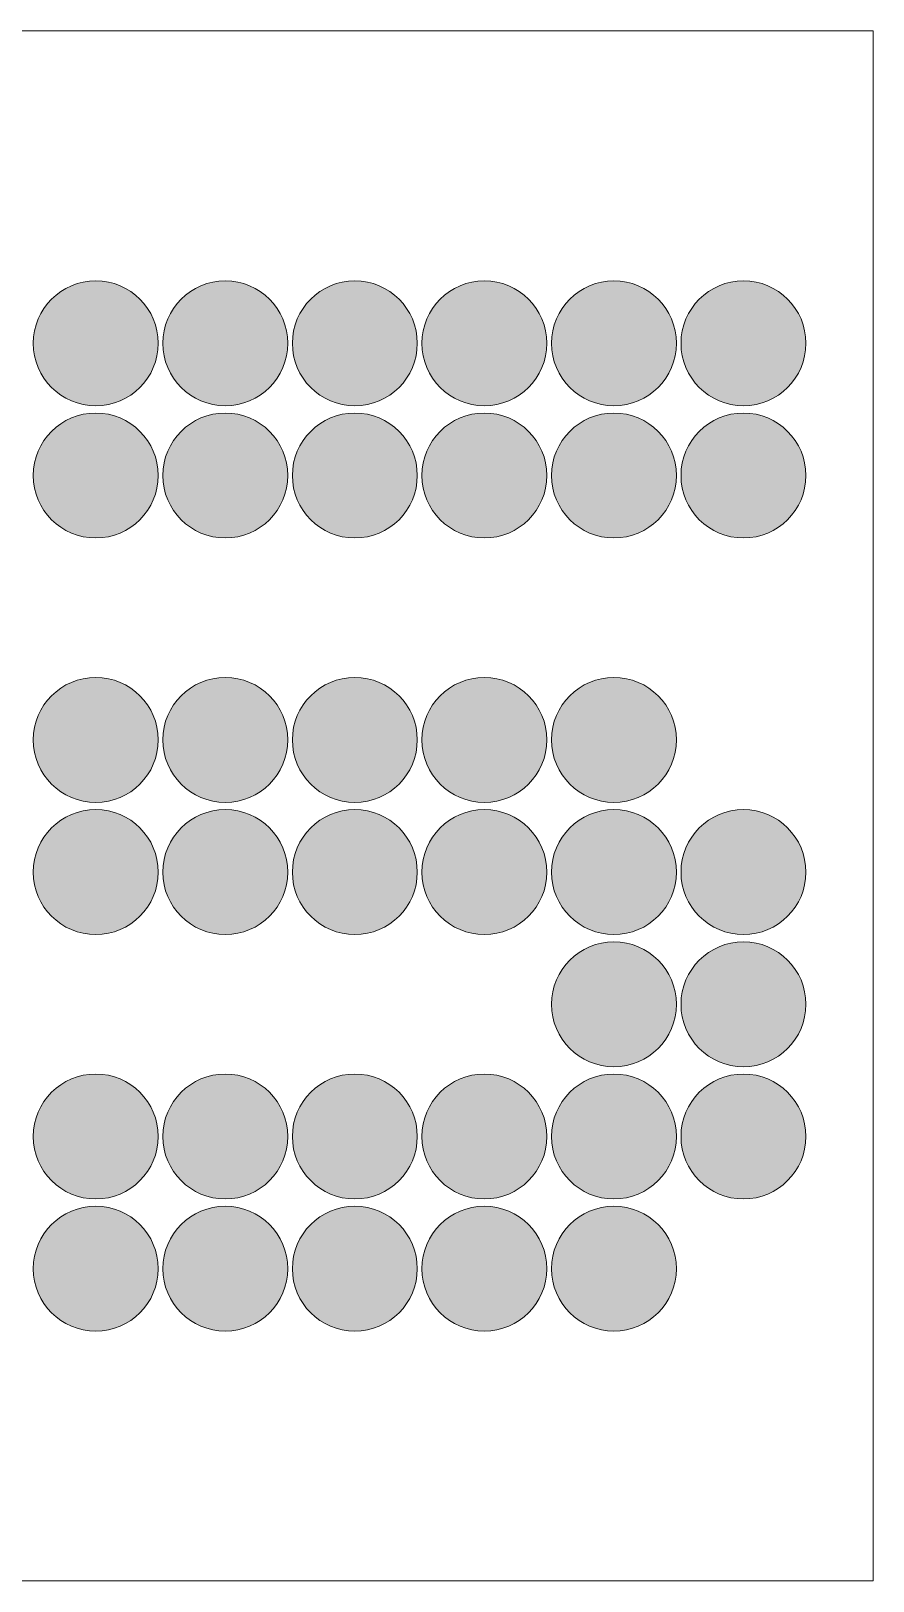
# Model space of a CAD drawing. Header units: inches. Extents: x 36 to 176, y 179 to 246.
# Drawn here: x 139.1 to 175.5, y 179.1 to 246.1 of the extents above; entities that cross this region are included whole.
import ezdxf

# ---------------------------------------------------------------- set-up
doc = ezdxf.new("R2010")
doc.units = ezdxf.units.IN
doc.header["$MEASUREMENT"] = 0
doc.layers.add('CUT', color=7, linetype='Continuous')
doc.layers.add('ENGRAVE', color=7, linetype='Continuous')

# ---------------------------------------------------------------- blocks, each defined once
blk = doc.blocks.new('block 2')
at = {"layer": 'CUT', "color": 7, "lineweight": 5, "true_color": 0xffffff}
blk.add_lwpolyline([(175.55, 246.14), (35.55, 246.14), (35.55, 179.14), (175.55, 179.14), (175.55, 246.14)], dxfattribs=at)
blk = doc.blocks.new('block 3')
at = {"layer": 'ENGRAVE', "true_color": 0xff0000}
h = blk.add_hatch(color=1, dxfattribs=at)
h.dxf.hatch_style = 2
edge = h.paths.add_edge_path()
edge.add_spline(control_points=[(144.85, 198.354), (144.85, 196.863), (146.059, 195.654), (147.55, 195.654), (149.041, 195.654), (150.25, 196.863), (150.25, 198.354), (150.25, 199.845), (149.041, 201.054), (147.55, 201.054), (146.059, 201.054), (144.85, 199.845), (144.85, 198.354), (144.85, 198.354), (144.85, 198.354), (144.85, 198.354)], knot_values=[0, 0, 0, 0, 1, 1, 1, 2, 2, 2, 3, 3, 3, 4, 4, 4, 5, 5, 5, 5], degree=3, periodic=1)
at = {"layer": 'ENGRAVE', "lineweight": 0}
blk.add_open_spline([(144.85, 198.354), (144.85, 196.863), (146.059, 195.654), (147.55, 195.654), (149.041, 195.654), (150.25, 196.863), (150.25, 198.354), (150.25, 199.845), (149.041, 201.054), (147.55, 201.054), (146.059, 201.054), (144.85, 199.845), (144.85, 198.354), (144.85, 198.354), (144.85, 198.354), (144.85, 198.354)], degree=3, knots=[0, 0, 0, 0, 1, 1, 1, 2, 2, 2, 3, 3, 3, 4, 4, 4, 5, 5, 5, 5], dxfattribs=at)
blk = doc.blocks.new('block 4')
at = {"layer": 'ENGRAVE', "true_color": 0xff0000}
h = blk.add_hatch(color=1, dxfattribs=at)
h.dxf.hatch_style = 2
edge = h.paths.add_edge_path()
edge.add_spline(control_points=[(161.65, 204.068), (161.65, 202.577), (162.859, 201.368), (164.35, 201.368), (165.841, 201.368), (167.05, 202.577), (167.05, 204.068), (167.05, 205.559), (165.841, 206.768), (164.35, 206.768), (162.859, 206.768), (161.65, 205.559), (161.65, 204.068), (161.65, 204.068), (161.65, 204.068), (161.65, 204.068)], knot_values=[0, 0, 0, 0, 1, 1, 1, 2, 2, 2, 3, 3, 3, 4, 4, 4, 5, 5, 5, 5], degree=3, periodic=1)
at = {"layer": 'ENGRAVE', "lineweight": 0}
blk.add_open_spline([(161.65, 204.068), (161.65, 202.577), (162.859, 201.368), (164.35, 201.368), (165.841, 201.368), (167.05, 202.577), (167.05, 204.068), (167.05, 205.559), (165.841, 206.768), (164.35, 206.768), (162.859, 206.768), (161.65, 205.559), (161.65, 204.068), (161.65, 204.068), (161.65, 204.068), (161.65, 204.068)], degree=3, knots=[0, 0, 0, 0, 1, 1, 1, 2, 2, 2, 3, 3, 3, 4, 4, 4, 5, 5, 5, 5], dxfattribs=at)
blk = doc.blocks.new('block 5')
at = {"layer": 'ENGRAVE', "true_color": 0xff0000}
h = blk.add_hatch(color=1, dxfattribs=at)
h.dxf.hatch_style = 2
edge = h.paths.add_edge_path()
edge.add_spline(control_points=[(144.85, 209.782), (144.85, 208.291), (146.059, 207.082), (147.55, 207.082), (149.041, 207.082), (150.25, 208.291), (150.25, 209.782), (150.25, 211.274), (149.041, 212.482), (147.55, 212.482), (146.059, 212.482), (144.85, 211.274), (144.85, 209.782), (144.85, 209.782), (144.85, 209.782), (144.85, 209.782)], knot_values=[0, 0, 0, 0, 1, 1, 1, 2, 2, 2, 3, 3, 3, 4, 4, 4, 5, 5, 5, 5], degree=3, periodic=1)
at = {"layer": 'ENGRAVE', "lineweight": 0}
blk.add_open_spline([(144.85, 209.782), (144.85, 208.291), (146.059, 207.082), (147.55, 207.082), (149.041, 207.082), (150.25, 208.291), (150.25, 209.782), (150.25, 211.274), (149.041, 212.482), (147.55, 212.482), (146.059, 212.482), (144.85, 211.274), (144.85, 209.782), (144.85, 209.782), (144.85, 209.782), (144.85, 209.782)], degree=3, knots=[0, 0, 0, 0, 1, 1, 1, 2, 2, 2, 3, 3, 3, 4, 4, 4, 5, 5, 5, 5], dxfattribs=at)
blk = doc.blocks.new('block 8')
at = {"layer": 'ENGRAVE', "true_color": 0xff0000}
h = blk.add_hatch(color=1, dxfattribs=at)
h.dxf.hatch_style = 2
edge = h.paths.add_edge_path()
edge.add_spline(control_points=[(150.45, 192.64), (150.45, 191.148), (151.659, 189.94), (153.15, 189.94), (154.641, 189.94), (155.85, 191.148), (155.85, 192.64), (155.85, 194.131), (154.641, 195.34), (153.15, 195.34), (151.659, 195.34), (150.45, 194.131), (150.45, 192.64), (150.45, 192.64), (150.45, 192.64), (150.45, 192.64)], knot_values=[0, 0, 0, 0, 1, 1, 1, 2, 2, 2, 3, 3, 3, 4, 4, 4, 5, 5, 5, 5], degree=3, periodic=1)
at = {"layer": 'ENGRAVE', "lineweight": 0}
blk.add_open_spline([(150.45, 192.64), (150.45, 191.148), (151.659, 189.94), (153.15, 189.94), (154.641, 189.94), (155.85, 191.148), (155.85, 192.64), (155.85, 194.131), (154.641, 195.34), (153.15, 195.34), (151.659, 195.34), (150.45, 194.131), (150.45, 192.64), (150.45, 192.64), (150.45, 192.64), (150.45, 192.64)], degree=3, knots=[0, 0, 0, 0, 1, 1, 1, 2, 2, 2, 3, 3, 3, 4, 4, 4, 5, 5, 5, 5], dxfattribs=at)
blk = doc.blocks.new('block 9')
at = {"layer": 'ENGRAVE', "true_color": 0xff0000}
h = blk.add_hatch(color=1, dxfattribs=at)
h.dxf.hatch_style = 2
edge = h.paths.add_edge_path()
edge.add_spline(control_points=[(167.25, 204.068), (167.25, 202.577), (168.459, 201.368), (169.95, 201.368), (171.441, 201.368), (172.65, 202.577), (172.65, 204.068), (172.65, 205.559), (171.441, 206.768), (169.95, 206.768), (168.459, 206.768), (167.25, 205.559), (167.25, 204.068), (167.25, 204.068), (167.25, 204.068), (167.25, 204.068)], knot_values=[0, 0, 0, 0, 1, 1, 1, 2, 2, 2, 3, 3, 3, 4, 4, 4, 5, 5, 5, 5], degree=3, periodic=1)
at = {"layer": 'ENGRAVE', "lineweight": 0}
blk.add_open_spline([(167.25, 204.068), (167.25, 202.577), (168.459, 201.368), (169.95, 201.368), (171.441, 201.368), (172.65, 202.577), (172.65, 204.068), (172.65, 205.559), (171.441, 206.768), (169.95, 206.768), (168.459, 206.768), (167.25, 205.559), (167.25, 204.068), (167.25, 204.068), (167.25, 204.068), (167.25, 204.068)], degree=3, knots=[0, 0, 0, 0, 1, 1, 1, 2, 2, 2, 3, 3, 3, 4, 4, 4, 5, 5, 5, 5], dxfattribs=at)
blk = doc.blocks.new('block 10')
at = {"layer": 'ENGRAVE', "true_color": 0xff0000}
h = blk.add_hatch(color=1, dxfattribs=at)
h.dxf.hatch_style = 2
edge = h.paths.add_edge_path()
edge.add_spline(control_points=[(150.45, 215.497), (150.45, 214.006), (151.659, 212.797), (153.15, 212.797), (154.641, 212.797), (155.85, 214.006), (155.85, 215.497), (155.85, 216.988), (154.641, 218.197), (153.15, 218.197), (151.659, 218.197), (150.45, 216.988), (150.45, 215.497), (150.45, 215.497), (150.45, 215.497), (150.45, 215.497)], knot_values=[0, 0, 0, 0, 1, 1, 1, 2, 2, 2, 3, 3, 3, 4, 4, 4, 5, 5, 5, 5], degree=3, periodic=1)
at = {"layer": 'ENGRAVE', "lineweight": 0}
blk.add_open_spline([(150.45, 215.497), (150.45, 214.006), (151.659, 212.797), (153.15, 212.797), (154.641, 212.797), (155.85, 214.006), (155.85, 215.497), (155.85, 216.988), (154.641, 218.197), (153.15, 218.197), (151.659, 218.197), (150.45, 216.988), (150.45, 215.497), (150.45, 215.497), (150.45, 215.497), (150.45, 215.497)], degree=3, knots=[0, 0, 0, 0, 1, 1, 1, 2, 2, 2, 3, 3, 3, 4, 4, 4, 5, 5, 5, 5], dxfattribs=at)
blk = doc.blocks.new('block 13')
at = {"layer": 'ENGRAVE', "true_color": 0xff0000}
h = blk.add_hatch(color=1, dxfattribs=at)
h.dxf.hatch_style = 2
edge = h.paths.add_edge_path()
edge.add_spline(control_points=[(144.85, 226.925), (144.85, 225.434), (146.059, 224.225), (147.55, 224.225), (149.041, 224.225), (150.25, 225.434), (150.25, 226.925), (150.25, 228.416), (149.041, 229.625), (147.55, 229.625), (146.059, 229.625), (144.85, 228.416), (144.85, 226.925), (144.85, 226.925), (144.85, 226.925), (144.85, 226.925)], knot_values=[0, 0, 0, 0, 1, 1, 1, 2, 2, 2, 3, 3, 3, 4, 4, 4, 5, 5, 5, 5], degree=3, periodic=1)
at = {"layer": 'ENGRAVE', "lineweight": 0}
blk.add_open_spline([(144.85, 226.925), (144.85, 225.434), (146.059, 224.225), (147.55, 224.225), (149.041, 224.225), (150.25, 225.434), (150.25, 226.925), (150.25, 228.416), (149.041, 229.625), (147.55, 229.625), (146.059, 229.625), (144.85, 228.416), (144.85, 226.925), (144.85, 226.925), (144.85, 226.925), (144.85, 226.925)], degree=3, knots=[0, 0, 0, 0, 1, 1, 1, 2, 2, 2, 3, 3, 3, 4, 4, 4, 5, 5, 5, 5], dxfattribs=at)
blk = doc.blocks.new('block 14')
at = {"layer": 'ENGRAVE', "true_color": 0xff0000}
h = blk.add_hatch(color=1, dxfattribs=at)
h.dxf.hatch_style = 2
edge = h.paths.add_edge_path()
edge.add_spline(control_points=[(167.25, 226.925), (167.25, 225.434), (168.459, 224.225), (169.95, 224.225), (171.441, 224.225), (172.65, 225.434), (172.65, 226.925), (172.65, 228.416), (171.441, 229.625), (169.95, 229.625), (168.459, 229.625), (167.25, 228.416), (167.25, 226.925), (167.25, 226.925), (167.25, 226.925), (167.25, 226.925)], knot_values=[0, 0, 0, 0, 1, 1, 1, 2, 2, 2, 3, 3, 3, 4, 4, 4, 5, 5, 5, 5], degree=3, periodic=1)
at = {"layer": 'ENGRAVE', "lineweight": 0}
blk.add_open_spline([(167.25, 226.925), (167.25, 225.434), (168.459, 224.225), (169.95, 224.225), (171.441, 224.225), (172.65, 225.434), (172.65, 226.925), (172.65, 228.416), (171.441, 229.625), (169.95, 229.625), (168.459, 229.625), (167.25, 228.416), (167.25, 226.925), (167.25, 226.925), (167.25, 226.925), (167.25, 226.925)], degree=3, knots=[0, 0, 0, 0, 1, 1, 1, 2, 2, 2, 3, 3, 3, 4, 4, 4, 5, 5, 5, 5], dxfattribs=at)
blk = doc.blocks.new('block 15')
at = {"layer": 'ENGRAVE', "true_color": 0xff0000}
h = blk.add_hatch(color=1, dxfattribs=at)
h.dxf.hatch_style = 2
edge = h.paths.add_edge_path()
edge.add_spline(control_points=[(150.45, 232.64), (150.45, 231.148), (151.659, 229.94), (153.15, 229.94), (154.641, 229.94), (155.85, 231.148), (155.85, 232.64), (155.85, 234.131), (154.641, 235.34), (153.15, 235.34), (151.659, 235.34), (150.45, 234.131), (150.45, 232.64), (150.45, 232.64), (150.45, 232.64), (150.45, 232.64)], knot_values=[0, 0, 0, 0, 1, 1, 1, 2, 2, 2, 3, 3, 3, 4, 4, 4, 5, 5, 5, 5], degree=3, periodic=1)
at = {"layer": 'ENGRAVE', "lineweight": 0}
blk.add_open_spline([(150.45, 232.64), (150.45, 231.148), (151.659, 229.94), (153.15, 229.94), (154.641, 229.94), (155.85, 231.148), (155.85, 232.64), (155.85, 234.131), (154.641, 235.34), (153.15, 235.34), (151.659, 235.34), (150.45, 234.131), (150.45, 232.64), (150.45, 232.64), (150.45, 232.64), (150.45, 232.64)], degree=3, knots=[0, 0, 0, 0, 1, 1, 1, 2, 2, 2, 3, 3, 3, 4, 4, 4, 5, 5, 5, 5], dxfattribs=at)
blk = doc.blocks.new('block 54')
at = {"layer": 'ENGRAVE', "true_color": 0xff0000}
h = blk.add_hatch(color=1, dxfattribs=at)
h.dxf.hatch_style = 2
edge = h.paths.add_edge_path()
edge.add_spline(control_points=[(156.05, 232.64), (156.05, 231.148), (157.259, 229.94), (158.75, 229.94), (160.241, 229.94), (161.45, 231.148), (161.45, 232.64), (161.45, 234.131), (160.241, 235.34), (158.75, 235.34), (157.259, 235.34), (156.05, 234.131), (156.05, 232.64), (156.05, 232.64), (156.05, 232.64), (156.05, 232.64)], knot_values=[0, 0, 0, 0, 1, 1, 1, 2, 2, 2, 3, 3, 3, 4, 4, 4, 5, 5, 5, 5], degree=3, periodic=1)
at = {"layer": 'ENGRAVE', "lineweight": 0}
blk.add_open_spline([(156.05, 232.64), (156.05, 231.148), (157.259, 229.94), (158.75, 229.94), (160.241, 229.94), (161.45, 231.148), (161.45, 232.64), (161.45, 234.131), (160.241, 235.34), (158.75, 235.34), (157.259, 235.34), (156.05, 234.131), (156.05, 232.64), (156.05, 232.64), (156.05, 232.64), (156.05, 232.64)], degree=3, knots=[0, 0, 0, 0, 1, 1, 1, 2, 2, 2, 3, 3, 3, 4, 4, 4, 5, 5, 5, 5], dxfattribs=at)
blk = doc.blocks.new('block 55')
at = {"layer": 'ENGRAVE', "true_color": 0xff0000}
h = blk.add_hatch(color=1, dxfattribs=at)
h.dxf.hatch_style = 2
edge = h.paths.add_edge_path()
edge.add_spline(control_points=[(161.65, 226.925), (161.65, 225.434), (162.859, 224.225), (164.35, 224.225), (165.841, 224.225), (167.05, 225.434), (167.05, 226.925), (167.05, 228.416), (165.841, 229.625), (164.35, 229.625), (162.859, 229.625), (161.65, 228.416), (161.65, 226.925), (161.65, 226.925), (161.65, 226.925), (161.65, 226.925)], knot_values=[0, 0, 0, 0, 1, 1, 1, 2, 2, 2, 3, 3, 3, 4, 4, 4, 5, 5, 5, 5], degree=3, periodic=1)
at = {"layer": 'ENGRAVE', "lineweight": 0}
blk.add_open_spline([(161.65, 226.925), (161.65, 225.434), (162.859, 224.225), (164.35, 224.225), (165.841, 224.225), (167.05, 225.434), (167.05, 226.925), (167.05, 228.416), (165.841, 229.625), (164.35, 229.625), (162.859, 229.625), (161.65, 228.416), (161.65, 226.925), (161.65, 226.925), (161.65, 226.925), (161.65, 226.925)], degree=3, knots=[0, 0, 0, 0, 1, 1, 1, 2, 2, 2, 3, 3, 3, 4, 4, 4, 5, 5, 5, 5], dxfattribs=at)
blk = doc.blocks.new('block 56')
at = {"layer": 'ENGRAVE', "true_color": 0xff0000}
h = blk.add_hatch(color=1, dxfattribs=at)
h.dxf.hatch_style = 2
edge = h.paths.add_edge_path()
edge.add_spline(control_points=[(139.25, 226.925), (139.25, 225.434), (140.459, 224.225), (141.95, 224.225), (143.441, 224.225), (144.65, 225.434), (144.65, 226.925), (144.65, 228.416), (143.441, 229.625), (141.95, 229.625), (140.459, 229.625), (139.25, 228.416), (139.25, 226.925), (139.25, 226.925), (139.25, 226.925), (139.25, 226.925)], knot_values=[0, 0, 0, 0, 1, 1, 1, 2, 2, 2, 3, 3, 3, 4, 4, 4, 5, 5, 5, 5], degree=3, periodic=1)
at = {"layer": 'ENGRAVE', "lineweight": 0}
blk.add_open_spline([(139.25, 226.925), (139.25, 225.434), (140.459, 224.225), (141.95, 224.225), (143.441, 224.225), (144.65, 225.434), (144.65, 226.925), (144.65, 228.416), (143.441, 229.625), (141.95, 229.625), (140.459, 229.625), (139.25, 228.416), (139.25, 226.925), (139.25, 226.925), (139.25, 226.925), (139.25, 226.925)], degree=3, knots=[0, 0, 0, 0, 1, 1, 1, 2, 2, 2, 3, 3, 3, 4, 4, 4, 5, 5, 5, 5], dxfattribs=at)
blk = doc.blocks.new('block 59')
at = {"layer": 'ENGRAVE', "true_color": 0xff0000}
h = blk.add_hatch(color=1, dxfattribs=at)
h.dxf.hatch_style = 2
edge = h.paths.add_edge_path()
edge.add_spline(control_points=[(156.05, 215.497), (156.05, 214.006), (157.259, 212.797), (158.75, 212.797), (160.241, 212.797), (161.45, 214.006), (161.45, 215.497), (161.45, 216.988), (160.241, 218.197), (158.75, 218.197), (157.259, 218.197), (156.05, 216.988), (156.05, 215.497), (156.05, 215.497), (156.05, 215.497), (156.05, 215.497)], knot_values=[0, 0, 0, 0, 1, 1, 1, 2, 2, 2, 3, 3, 3, 4, 4, 4, 5, 5, 5, 5], degree=3, periodic=1)
at = {"layer": 'ENGRAVE', "lineweight": 0}
blk.add_open_spline([(156.05, 215.497), (156.05, 214.006), (157.259, 212.797), (158.75, 212.797), (160.241, 212.797), (161.45, 214.006), (161.45, 215.497), (161.45, 216.988), (160.241, 218.197), (158.75, 218.197), (157.259, 218.197), (156.05, 216.988), (156.05, 215.497), (156.05, 215.497), (156.05, 215.497), (156.05, 215.497)], degree=3, knots=[0, 0, 0, 0, 1, 1, 1, 2, 2, 2, 3, 3, 3, 4, 4, 4, 5, 5, 5, 5], dxfattribs=at)
blk = doc.blocks.new('block 60')
at = {"layer": 'ENGRAVE', "true_color": 0xff0000}
h = blk.add_hatch(color=1, dxfattribs=at)
h.dxf.hatch_style = 2
edge = h.paths.add_edge_path()
edge.add_spline(control_points=[(167.25, 198.354), (167.25, 196.863), (168.459, 195.654), (169.95, 195.654), (171.441, 195.654), (172.65, 196.863), (172.65, 198.354), (172.65, 199.845), (171.441, 201.054), (169.95, 201.054), (168.459, 201.054), (167.25, 199.845), (167.25, 198.354), (167.25, 198.354), (167.25, 198.354), (167.25, 198.354)], knot_values=[0, 0, 0, 0, 1, 1, 1, 2, 2, 2, 3, 3, 3, 4, 4, 4, 5, 5, 5, 5], degree=3, periodic=1)
at = {"layer": 'ENGRAVE', "lineweight": 0}
blk.add_open_spline([(167.25, 198.354), (167.25, 196.863), (168.459, 195.654), (169.95, 195.654), (171.441, 195.654), (172.65, 196.863), (172.65, 198.354), (172.65, 199.845), (171.441, 201.054), (169.95, 201.054), (168.459, 201.054), (167.25, 199.845), (167.25, 198.354), (167.25, 198.354), (167.25, 198.354), (167.25, 198.354)], degree=3, knots=[0, 0, 0, 0, 1, 1, 1, 2, 2, 2, 3, 3, 3, 4, 4, 4, 5, 5, 5, 5], dxfattribs=at)
blk = doc.blocks.new('block 61')
at = {"layer": 'ENGRAVE', "true_color": 0xff0000}
h = blk.add_hatch(color=1, dxfattribs=at)
h.dxf.hatch_style = 2
edge = h.paths.add_edge_path()
edge.add_spline(control_points=[(144.85, 192.64), (144.85, 191.148), (146.059, 189.94), (147.55, 189.94), (149.041, 189.94), (150.25, 191.148), (150.25, 192.64), (150.25, 194.131), (149.041, 195.34), (147.55, 195.34), (146.059, 195.34), (144.85, 194.131), (144.85, 192.64), (144.85, 192.64), (144.85, 192.64), (144.85, 192.64)], knot_values=[0, 0, 0, 0, 1, 1, 1, 2, 2, 2, 3, 3, 3, 4, 4, 4, 5, 5, 5, 5], degree=3, periodic=1)
at = {"layer": 'ENGRAVE', "lineweight": 0}
blk.add_open_spline([(144.85, 192.64), (144.85, 191.148), (146.059, 189.94), (147.55, 189.94), (149.041, 189.94), (150.25, 191.148), (150.25, 192.64), (150.25, 194.131), (149.041, 195.34), (147.55, 195.34), (146.059, 195.34), (144.85, 194.131), (144.85, 192.64), (144.85, 192.64), (144.85, 192.64), (144.85, 192.64)], degree=3, knots=[0, 0, 0, 0, 1, 1, 1, 2, 2, 2, 3, 3, 3, 4, 4, 4, 5, 5, 5, 5], dxfattribs=at)
blk = doc.blocks.new('block 64')
at = {"layer": 'ENGRAVE', "true_color": 0xff0000}
h = blk.add_hatch(color=1, dxfattribs=at)
h.dxf.hatch_style = 2
edge = h.paths.add_edge_path()
edge.add_spline(control_points=[(150.45, 209.782), (150.45, 208.291), (151.659, 207.082), (153.15, 207.082), (154.641, 207.082), (155.85, 208.291), (155.85, 209.782), (155.85, 211.274), (154.641, 212.482), (153.15, 212.482), (151.659, 212.482), (150.45, 211.274), (150.45, 209.782), (150.45, 209.782), (150.45, 209.782), (150.45, 209.782)], knot_values=[0, 0, 0, 0, 1, 1, 1, 2, 2, 2, 3, 3, 3, 4, 4, 4, 5, 5, 5, 5], degree=3, periodic=1)
at = {"layer": 'ENGRAVE', "lineweight": 0}
blk.add_open_spline([(150.45, 209.782), (150.45, 208.291), (151.659, 207.082), (153.15, 207.082), (154.641, 207.082), (155.85, 208.291), (155.85, 209.782), (155.85, 211.274), (154.641, 212.482), (153.15, 212.482), (151.659, 212.482), (150.45, 211.274), (150.45, 209.782), (150.45, 209.782), (150.45, 209.782), (150.45, 209.782)], degree=3, knots=[0, 0, 0, 0, 1, 1, 1, 2, 2, 2, 3, 3, 3, 4, 4, 4, 5, 5, 5, 5], dxfattribs=at)
blk = doc.blocks.new('block 65')
at = {"layer": 'ENGRAVE', "true_color": 0xff0000}
h = blk.add_hatch(color=1, dxfattribs=at)
h.dxf.hatch_style = 2
edge = h.paths.add_edge_path()
edge.add_spline(control_points=[(161.65, 198.354), (161.65, 196.863), (162.859, 195.654), (164.35, 195.654), (165.841, 195.654), (167.05, 196.863), (167.05, 198.354), (167.05, 199.845), (165.841, 201.054), (164.35, 201.054), (162.859, 201.054), (161.65, 199.845), (161.65, 198.354), (161.65, 198.354), (161.65, 198.354), (161.65, 198.354)], knot_values=[0, 0, 0, 0, 1, 1, 1, 2, 2, 2, 3, 3, 3, 4, 4, 4, 5, 5, 5, 5], degree=3, periodic=1)
at = {"layer": 'ENGRAVE', "lineweight": 0}
blk.add_open_spline([(161.65, 198.354), (161.65, 196.863), (162.859, 195.654), (164.35, 195.654), (165.841, 195.654), (167.05, 196.863), (167.05, 198.354), (167.05, 199.845), (165.841, 201.054), (164.35, 201.054), (162.859, 201.054), (161.65, 199.845), (161.65, 198.354), (161.65, 198.354), (161.65, 198.354), (161.65, 198.354)], degree=3, knots=[0, 0, 0, 0, 1, 1, 1, 2, 2, 2, 3, 3, 3, 4, 4, 4, 5, 5, 5, 5], dxfattribs=at)
blk = doc.blocks.new('block 66')
at = {"layer": 'ENGRAVE', "true_color": 0xff0000}
h = blk.add_hatch(color=1, dxfattribs=at)
h.dxf.hatch_style = 2
edge = h.paths.add_edge_path()
edge.add_spline(control_points=[(139.25, 198.354), (139.25, 196.863), (140.459, 195.654), (141.95, 195.654), (143.441, 195.654), (144.65, 196.863), (144.65, 198.354), (144.65, 199.845), (143.441, 201.054), (141.95, 201.054), (140.459, 201.054), (139.25, 199.845), (139.25, 198.354), (139.25, 198.354), (139.25, 198.354), (139.25, 198.354)], knot_values=[0, 0, 0, 0, 1, 1, 1, 2, 2, 2, 3, 3, 3, 4, 4, 4, 5, 5, 5, 5], degree=3, periodic=1)
at = {"layer": 'ENGRAVE', "lineweight": 0}
blk.add_open_spline([(139.25, 198.354), (139.25, 196.863), (140.459, 195.654), (141.95, 195.654), (143.441, 195.654), (144.65, 196.863), (144.65, 198.354), (144.65, 199.845), (143.441, 201.054), (141.95, 201.054), (140.459, 201.054), (139.25, 199.845), (139.25, 198.354), (139.25, 198.354), (139.25, 198.354), (139.25, 198.354)], degree=3, knots=[0, 0, 0, 0, 1, 1, 1, 2, 2, 2, 3, 3, 3, 4, 4, 4, 5, 5, 5, 5], dxfattribs=at)
blk = doc.blocks.new('block 67')
at = {"layer": 'ENGRAVE', "true_color": 0xff0000}
h = blk.add_hatch(color=1, dxfattribs=at)
h.dxf.hatch_style = 2
edge = h.paths.add_edge_path()
edge.add_spline(control_points=[(150.45, 198.354), (150.45, 196.863), (151.659, 195.654), (153.15, 195.654), (154.641, 195.654), (155.85, 196.863), (155.85, 198.354), (155.85, 199.845), (154.641, 201.054), (153.15, 201.054), (151.659, 201.054), (150.45, 199.845), (150.45, 198.354), (150.45, 198.354), (150.45, 198.354), (150.45, 198.354)], knot_values=[0, 0, 0, 0, 1, 1, 1, 2, 2, 2, 3, 3, 3, 4, 4, 4, 5, 5, 5, 5], degree=3, periodic=1)
at = {"layer": 'ENGRAVE', "lineweight": 0}
blk.add_open_spline([(150.45, 198.354), (150.45, 196.863), (151.659, 195.654), (153.15, 195.654), (154.641, 195.654), (155.85, 196.863), (155.85, 198.354), (155.85, 199.845), (154.641, 201.054), (153.15, 201.054), (151.659, 201.054), (150.45, 199.845), (150.45, 198.354), (150.45, 198.354), (150.45, 198.354), (150.45, 198.354)], degree=3, knots=[0, 0, 0, 0, 1, 1, 1, 2, 2, 2, 3, 3, 3, 4, 4, 4, 5, 5, 5, 5], dxfattribs=at)
blk = doc.blocks.new('block 68')
at = {"layer": 'ENGRAVE', "true_color": 0xff0000}
h = blk.add_hatch(color=1, dxfattribs=at)
h.dxf.hatch_style = 2
edge = h.paths.add_edge_path()
edge.add_spline(control_points=[(161.65, 209.782), (161.65, 208.291), (162.859, 207.082), (164.35, 207.082), (165.841, 207.082), (167.05, 208.291), (167.05, 209.782), (167.05, 211.274), (165.841, 212.482), (164.35, 212.482), (162.859, 212.482), (161.65, 211.274), (161.65, 209.782), (161.65, 209.782), (161.65, 209.782), (161.65, 209.782)], knot_values=[0, 0, 0, 0, 1, 1, 1, 2, 2, 2, 3, 3, 3, 4, 4, 4, 5, 5, 5, 5], degree=3, periodic=1)
at = {"layer": 'ENGRAVE', "lineweight": 0}
blk.add_open_spline([(161.65, 209.782), (161.65, 208.291), (162.859, 207.082), (164.35, 207.082), (165.841, 207.082), (167.05, 208.291), (167.05, 209.782), (167.05, 211.274), (165.841, 212.482), (164.35, 212.482), (162.859, 212.482), (161.65, 211.274), (161.65, 209.782), (161.65, 209.782), (161.65, 209.782), (161.65, 209.782)], degree=3, knots=[0, 0, 0, 0, 1, 1, 1, 2, 2, 2, 3, 3, 3, 4, 4, 4, 5, 5, 5, 5], dxfattribs=at)
blk = doc.blocks.new('block 69')
at = {"layer": 'ENGRAVE', "true_color": 0xff0000}
h = blk.add_hatch(color=1, dxfattribs=at)
h.dxf.hatch_style = 2
edge = h.paths.add_edge_path()
edge.add_spline(control_points=[(139.25, 209.782), (139.25, 208.291), (140.459, 207.082), (141.95, 207.082), (143.441, 207.082), (144.65, 208.291), (144.65, 209.782), (144.65, 211.274), (143.441, 212.482), (141.95, 212.482), (140.459, 212.482), (139.25, 211.274), (139.25, 209.782), (139.25, 209.782), (139.25, 209.782), (139.25, 209.782)], knot_values=[0, 0, 0, 0, 1, 1, 1, 2, 2, 2, 3, 3, 3, 4, 4, 4, 5, 5, 5, 5], degree=3, periodic=1)
at = {"layer": 'ENGRAVE', "lineweight": 0}
blk.add_open_spline([(139.25, 209.782), (139.25, 208.291), (140.459, 207.082), (141.95, 207.082), (143.441, 207.082), (144.65, 208.291), (144.65, 209.782), (144.65, 211.274), (143.441, 212.482), (141.95, 212.482), (140.459, 212.482), (139.25, 211.274), (139.25, 209.782), (139.25, 209.782), (139.25, 209.782), (139.25, 209.782)], degree=3, knots=[0, 0, 0, 0, 1, 1, 1, 2, 2, 2, 3, 3, 3, 4, 4, 4, 5, 5, 5, 5], dxfattribs=at)
blk = doc.blocks.new('block 72')
at = {"layer": 'ENGRAVE', "true_color": 0xff0000}
h = blk.add_hatch(color=1, dxfattribs=at)
h.dxf.hatch_style = 2
edge = h.paths.add_edge_path()
edge.add_spline(control_points=[(156.05, 192.64), (156.05, 191.148), (157.259, 189.94), (158.75, 189.94), (160.241, 189.94), (161.45, 191.148), (161.45, 192.64), (161.45, 194.131), (160.241, 195.34), (158.75, 195.34), (157.259, 195.34), (156.05, 194.131), (156.05, 192.64), (156.05, 192.64), (156.05, 192.64), (156.05, 192.64)], knot_values=[0, 0, 0, 0, 1, 1, 1, 2, 2, 2, 3, 3, 3, 4, 4, 4, 5, 5, 5, 5], degree=3, periodic=1)
at = {"layer": 'ENGRAVE', "lineweight": 0}
blk.add_open_spline([(156.05, 192.64), (156.05, 191.148), (157.259, 189.94), (158.75, 189.94), (160.241, 189.94), (161.45, 191.148), (161.45, 192.64), (161.45, 194.131), (160.241, 195.34), (158.75, 195.34), (157.259, 195.34), (156.05, 194.131), (156.05, 192.64), (156.05, 192.64), (156.05, 192.64), (156.05, 192.64)], degree=3, knots=[0, 0, 0, 0, 1, 1, 1, 2, 2, 2, 3, 3, 3, 4, 4, 4, 5, 5, 5, 5], dxfattribs=at)
blk = doc.blocks.new('block 73')
at = {"layer": 'ENGRAVE', "true_color": 0xff0000}
h = blk.add_hatch(color=1, dxfattribs=at)
h.dxf.hatch_style = 2
edge = h.paths.add_edge_path()
edge.add_spline(control_points=[(167.25, 209.782), (167.25, 208.291), (168.459, 207.082), (169.95, 207.082), (171.441, 207.082), (172.65, 208.291), (172.65, 209.782), (172.65, 211.274), (171.441, 212.482), (169.95, 212.482), (168.459, 212.482), (167.25, 211.274), (167.25, 209.782), (167.25, 209.782), (167.25, 209.782), (167.25, 209.782)], knot_values=[0, 0, 0, 0, 1, 1, 1, 2, 2, 2, 3, 3, 3, 4, 4, 4, 5, 5, 5, 5], degree=3, periodic=1)
at = {"layer": 'ENGRAVE', "lineweight": 0}
blk.add_open_spline([(167.25, 209.782), (167.25, 208.291), (168.459, 207.082), (169.95, 207.082), (171.441, 207.082), (172.65, 208.291), (172.65, 209.782), (172.65, 211.274), (171.441, 212.482), (169.95, 212.482), (168.459, 212.482), (167.25, 211.274), (167.25, 209.782), (167.25, 209.782), (167.25, 209.782), (167.25, 209.782)], degree=3, knots=[0, 0, 0, 0, 1, 1, 1, 2, 2, 2, 3, 3, 3, 4, 4, 4, 5, 5, 5, 5], dxfattribs=at)
blk = doc.blocks.new('block 74')
at = {"layer": 'ENGRAVE', "true_color": 0xff0000}
h = blk.add_hatch(color=1, dxfattribs=at)
h.dxf.hatch_style = 2
edge = h.paths.add_edge_path()
edge.add_spline(control_points=[(144.85, 215.497), (144.85, 214.006), (146.059, 212.797), (147.55, 212.797), (149.041, 212.797), (150.25, 214.006), (150.25, 215.497), (150.25, 216.988), (149.041, 218.197), (147.55, 218.197), (146.059, 218.197), (144.85, 216.988), (144.85, 215.497), (144.85, 215.497), (144.85, 215.497), (144.85, 215.497)], knot_values=[0, 0, 0, 0, 1, 1, 1, 2, 2, 2, 3, 3, 3, 4, 4, 4, 5, 5, 5, 5], degree=3, periodic=1)
at = {"layer": 'ENGRAVE', "lineweight": 0}
blk.add_open_spline([(144.85, 215.497), (144.85, 214.006), (146.059, 212.797), (147.55, 212.797), (149.041, 212.797), (150.25, 214.006), (150.25, 215.497), (150.25, 216.988), (149.041, 218.197), (147.55, 218.197), (146.059, 218.197), (144.85, 216.988), (144.85, 215.497), (144.85, 215.497), (144.85, 215.497), (144.85, 215.497)], degree=3, knots=[0, 0, 0, 0, 1, 1, 1, 2, 2, 2, 3, 3, 3, 4, 4, 4, 5, 5, 5, 5], dxfattribs=at)
blk = doc.blocks.new('block 77')
at = {"layer": 'ENGRAVE', "true_color": 0xff0000}
h = blk.add_hatch(color=1, dxfattribs=at)
h.dxf.hatch_style = 2
edge = h.paths.add_edge_path()
edge.add_spline(control_points=[(156.05, 226.925), (156.05, 225.434), (157.259, 224.225), (158.75, 224.225), (160.241, 224.225), (161.45, 225.434), (161.45, 226.925), (161.45, 228.416), (160.241, 229.625), (158.75, 229.625), (157.259, 229.625), (156.05, 228.416), (156.05, 226.925), (156.05, 226.925), (156.05, 226.925), (156.05, 226.925)], knot_values=[0, 0, 0, 0, 1, 1, 1, 2, 2, 2, 3, 3, 3, 4, 4, 4, 5, 5, 5, 5], degree=3, periodic=1)
at = {"layer": 'ENGRAVE', "lineweight": 0}
blk.add_open_spline([(156.05, 226.925), (156.05, 225.434), (157.259, 224.225), (158.75, 224.225), (160.241, 224.225), (161.45, 225.434), (161.45, 226.925), (161.45, 228.416), (160.241, 229.625), (158.75, 229.625), (157.259, 229.625), (156.05, 228.416), (156.05, 226.925), (156.05, 226.925), (156.05, 226.925), (156.05, 226.925)], degree=3, knots=[0, 0, 0, 0, 1, 1, 1, 2, 2, 2, 3, 3, 3, 4, 4, 4, 5, 5, 5, 5], dxfattribs=at)
blk = doc.blocks.new('block 78')
at = {"layer": 'ENGRAVE', "true_color": 0xff0000}
h = blk.add_hatch(color=1, dxfattribs=at)
h.dxf.hatch_style = 2
edge = h.paths.add_edge_path()
edge.add_spline(control_points=[(167.25, 232.64), (167.25, 231.148), (168.459, 229.94), (169.95, 229.94), (171.441, 229.94), (172.65, 231.148), (172.65, 232.64), (172.65, 234.131), (171.441, 235.34), (169.95, 235.34), (168.459, 235.34), (167.25, 234.131), (167.25, 232.64), (167.25, 232.64), (167.25, 232.64), (167.25, 232.64)], knot_values=[0, 0, 0, 0, 1, 1, 1, 2, 2, 2, 3, 3, 3, 4, 4, 4, 5, 5, 5, 5], degree=3, periodic=1)
at = {"layer": 'ENGRAVE', "lineweight": 0}
blk.add_open_spline([(167.25, 232.64), (167.25, 231.148), (168.459, 229.94), (169.95, 229.94), (171.441, 229.94), (172.65, 231.148), (172.65, 232.64), (172.65, 234.131), (171.441, 235.34), (169.95, 235.34), (168.459, 235.34), (167.25, 234.131), (167.25, 232.64), (167.25, 232.64), (167.25, 232.64), (167.25, 232.64)], degree=3, knots=[0, 0, 0, 0, 1, 1, 1, 2, 2, 2, 3, 3, 3, 4, 4, 4, 5, 5, 5, 5], dxfattribs=at)
blk = doc.blocks.new('block 79')
at = {"layer": 'ENGRAVE', "true_color": 0xff0000}
h = blk.add_hatch(color=1, dxfattribs=at)
h.dxf.hatch_style = 2
edge = h.paths.add_edge_path()
edge.add_spline(control_points=[(144.85, 232.64), (144.85, 231.148), (146.059, 229.94), (147.55, 229.94), (149.041, 229.94), (150.25, 231.148), (150.25, 232.64), (150.25, 234.131), (149.041, 235.34), (147.55, 235.34), (146.059, 235.34), (144.85, 234.131), (144.85, 232.64), (144.85, 232.64), (144.85, 232.64), (144.85, 232.64)], knot_values=[0, 0, 0, 0, 1, 1, 1, 2, 2, 2, 3, 3, 3, 4, 4, 4, 5, 5, 5, 5], degree=3, periodic=1)
at = {"layer": 'ENGRAVE', "lineweight": 0}
blk.add_open_spline([(144.85, 232.64), (144.85, 231.148), (146.059, 229.94), (147.55, 229.94), (149.041, 229.94), (150.25, 231.148), (150.25, 232.64), (150.25, 234.131), (149.041, 235.34), (147.55, 235.34), (146.059, 235.34), (144.85, 234.131), (144.85, 232.64), (144.85, 232.64), (144.85, 232.64), (144.85, 232.64)], degree=3, knots=[0, 0, 0, 0, 1, 1, 1, 2, 2, 2, 3, 3, 3, 4, 4, 4, 5, 5, 5, 5], dxfattribs=at)
blk = doc.blocks.new('block 117')
at = {"layer": 'ENGRAVE', "true_color": 0xff0000}
h = blk.add_hatch(color=1, dxfattribs=at)
h.dxf.hatch_style = 2
edge = h.paths.add_edge_path()
edge.add_spline(control_points=[(139.25, 232.64), (139.25, 231.148), (140.459, 229.94), (141.95, 229.94), (143.441, 229.94), (144.65, 231.148), (144.65, 232.64), (144.65, 234.131), (143.441, 235.34), (141.95, 235.34), (140.459, 235.34), (139.25, 234.131), (139.25, 232.64), (139.25, 232.64), (139.25, 232.64), (139.25, 232.64)], knot_values=[0, 0, 0, 0, 1, 1, 1, 2, 2, 2, 3, 3, 3, 4, 4, 4, 5, 5, 5, 5], degree=3, periodic=1)
at = {"layer": 'ENGRAVE', "lineweight": 0}
blk.add_open_spline([(139.25, 232.64), (139.25, 231.148), (140.459, 229.94), (141.95, 229.94), (143.441, 229.94), (144.65, 231.148), (144.65, 232.64), (144.65, 234.131), (143.441, 235.34), (141.95, 235.34), (140.459, 235.34), (139.25, 234.131), (139.25, 232.64), (139.25, 232.64), (139.25, 232.64), (139.25, 232.64)], degree=3, knots=[0, 0, 0, 0, 1, 1, 1, 2, 2, 2, 3, 3, 3, 4, 4, 4, 5, 5, 5, 5], dxfattribs=at)
blk = doc.blocks.new('block 118')
at = {"layer": 'ENGRAVE', "true_color": 0xff0000}
h = blk.add_hatch(color=1, dxfattribs=at)
h.dxf.hatch_style = 2
edge = h.paths.add_edge_path()
edge.add_spline(control_points=[(161.65, 232.64), (161.65, 231.148), (162.859, 229.94), (164.35, 229.94), (165.841, 229.94), (167.05, 231.148), (167.05, 232.64), (167.05, 234.131), (165.841, 235.34), (164.35, 235.34), (162.859, 235.34), (161.65, 234.131), (161.65, 232.64), (161.65, 232.64), (161.65, 232.64), (161.65, 232.64)], knot_values=[0, 0, 0, 0, 1, 1, 1, 2, 2, 2, 3, 3, 3, 4, 4, 4, 5, 5, 5, 5], degree=3, periodic=1)
at = {"layer": 'ENGRAVE', "lineweight": 0}
blk.add_open_spline([(161.65, 232.64), (161.65, 231.148), (162.859, 229.94), (164.35, 229.94), (165.841, 229.94), (167.05, 231.148), (167.05, 232.64), (167.05, 234.131), (165.841, 235.34), (164.35, 235.34), (162.859, 235.34), (161.65, 234.131), (161.65, 232.64), (161.65, 232.64), (161.65, 232.64), (161.65, 232.64)], degree=3, knots=[0, 0, 0, 0, 1, 1, 1, 2, 2, 2, 3, 3, 3, 4, 4, 4, 5, 5, 5, 5], dxfattribs=at)
blk = doc.blocks.new('block 119')
at = {"layer": 'ENGRAVE', "true_color": 0xff0000}
h = blk.add_hatch(color=1, dxfattribs=at)
h.dxf.hatch_style = 2
edge = h.paths.add_edge_path()
edge.add_spline(control_points=[(150.45, 226.925), (150.45, 225.434), (151.659, 224.225), (153.15, 224.225), (154.641, 224.225), (155.85, 225.434), (155.85, 226.925), (155.85, 228.416), (154.641, 229.625), (153.15, 229.625), (151.659, 229.625), (150.45, 228.416), (150.45, 226.925), (150.45, 226.925), (150.45, 226.925), (150.45, 226.925)], knot_values=[0, 0, 0, 0, 1, 1, 1, 2, 2, 2, 3, 3, 3, 4, 4, 4, 5, 5, 5, 5], degree=3, periodic=1)
at = {"layer": 'ENGRAVE', "lineweight": 0}
blk.add_open_spline([(150.45, 226.925), (150.45, 225.434), (151.659, 224.225), (153.15, 224.225), (154.641, 224.225), (155.85, 225.434), (155.85, 226.925), (155.85, 228.416), (154.641, 229.625), (153.15, 229.625), (151.659, 229.625), (150.45, 228.416), (150.45, 226.925), (150.45, 226.925), (150.45, 226.925), (150.45, 226.925)], degree=3, knots=[0, 0, 0, 0, 1, 1, 1, 2, 2, 2, 3, 3, 3, 4, 4, 4, 5, 5, 5, 5], dxfattribs=at)
blk = doc.blocks.new('block 122')
at = {"layer": 'ENGRAVE', "true_color": 0xff0000}
h = blk.add_hatch(color=1, dxfattribs=at)
h.dxf.hatch_style = 2
edge = h.paths.add_edge_path()
edge.add_spline(control_points=[(139.25, 215.497), (139.25, 214.006), (140.459, 212.797), (141.95, 212.797), (143.441, 212.797), (144.65, 214.006), (144.65, 215.497), (144.65, 216.988), (143.441, 218.197), (141.95, 218.197), (140.459, 218.197), (139.25, 216.988), (139.25, 215.497), (139.25, 215.497), (139.25, 215.497), (139.25, 215.497)], knot_values=[0, 0, 0, 0, 1, 1, 1, 2, 2, 2, 3, 3, 3, 4, 4, 4, 5, 5, 5, 5], degree=3, periodic=1)
at = {"layer": 'ENGRAVE', "lineweight": 0}
blk.add_open_spline([(139.25, 215.497), (139.25, 214.006), (140.459, 212.797), (141.95, 212.797), (143.441, 212.797), (144.65, 214.006), (144.65, 215.497), (144.65, 216.988), (143.441, 218.197), (141.95, 218.197), (140.459, 218.197), (139.25, 216.988), (139.25, 215.497), (139.25, 215.497), (139.25, 215.497), (139.25, 215.497)], degree=3, knots=[0, 0, 0, 0, 1, 1, 1, 2, 2, 2, 3, 3, 3, 4, 4, 4, 5, 5, 5, 5], dxfattribs=at)
blk = doc.blocks.new('block 123')
at = {"layer": 'ENGRAVE', "true_color": 0xff0000}
h = blk.add_hatch(color=1, dxfattribs=at)
h.dxf.hatch_style = 2
edge = h.paths.add_edge_path()
edge.add_spline(control_points=[(161.65, 215.497), (161.65, 214.006), (162.859, 212.797), (164.35, 212.797), (165.841, 212.797), (167.05, 214.006), (167.05, 215.497), (167.05, 216.988), (165.841, 218.197), (164.35, 218.197), (162.859, 218.197), (161.65, 216.988), (161.65, 215.497), (161.65, 215.497), (161.65, 215.497), (161.65, 215.497)], knot_values=[0, 0, 0, 0, 1, 1, 1, 2, 2, 2, 3, 3, 3, 4, 4, 4, 5, 5, 5, 5], degree=3, periodic=1)
at = {"layer": 'ENGRAVE', "lineweight": 0}
blk.add_open_spline([(161.65, 215.497), (161.65, 214.006), (162.859, 212.797), (164.35, 212.797), (165.841, 212.797), (167.05, 214.006), (167.05, 215.497), (167.05, 216.988), (165.841, 218.197), (164.35, 218.197), (162.859, 218.197), (161.65, 216.988), (161.65, 215.497), (161.65, 215.497), (161.65, 215.497), (161.65, 215.497)], degree=3, knots=[0, 0, 0, 0, 1, 1, 1, 2, 2, 2, 3, 3, 3, 4, 4, 4, 5, 5, 5, 5], dxfattribs=at)
blk = doc.blocks.new('block 124')
at = {"layer": 'ENGRAVE', "true_color": 0xff0000}
h = blk.add_hatch(color=1, dxfattribs=at)
h.dxf.hatch_style = 2
edge = h.paths.add_edge_path()
edge.add_spline(control_points=[(161.65, 192.64), (161.65, 191.148), (162.859, 189.94), (164.35, 189.94), (165.841, 189.94), (167.05, 191.148), (167.05, 192.64), (167.05, 194.131), (165.841, 195.34), (164.35, 195.34), (162.859, 195.34), (161.65, 194.131), (161.65, 192.64), (161.65, 192.64), (161.65, 192.64), (161.65, 192.64)], knot_values=[0, 0, 0, 0, 1, 1, 1, 2, 2, 2, 3, 3, 3, 4, 4, 4, 5, 5, 5, 5], degree=3, periodic=1)
at = {"layer": 'ENGRAVE', "lineweight": 0}
blk.add_open_spline([(161.65, 192.64), (161.65, 191.148), (162.859, 189.94), (164.35, 189.94), (165.841, 189.94), (167.05, 191.148), (167.05, 192.64), (167.05, 194.131), (165.841, 195.34), (164.35, 195.34), (162.859, 195.34), (161.65, 194.131), (161.65, 192.64), (161.65, 192.64), (161.65, 192.64), (161.65, 192.64)], degree=3, knots=[0, 0, 0, 0, 1, 1, 1, 2, 2, 2, 3, 3, 3, 4, 4, 4, 5, 5, 5, 5], dxfattribs=at)
blk = doc.blocks.new('block 125')
at = {"layer": 'ENGRAVE', "true_color": 0xff0000}
h = blk.add_hatch(color=1, dxfattribs=at)
h.dxf.hatch_style = 2
edge = h.paths.add_edge_path()
edge.add_spline(control_points=[(139.25, 192.64), (139.25, 191.148), (140.459, 189.94), (141.95, 189.94), (143.441, 189.94), (144.65, 191.148), (144.65, 192.64), (144.65, 194.131), (143.441, 195.34), (141.95, 195.34), (140.459, 195.34), (139.25, 194.131), (139.25, 192.64), (139.25, 192.64), (139.25, 192.64), (139.25, 192.64)], knot_values=[0, 0, 0, 0, 1, 1, 1, 2, 2, 2, 3, 3, 3, 4, 4, 4, 5, 5, 5, 5], degree=3, periodic=1)
at = {"layer": 'ENGRAVE', "lineweight": 0}
blk.add_open_spline([(139.25, 192.64), (139.25, 191.148), (140.459, 189.94), (141.95, 189.94), (143.441, 189.94), (144.65, 191.148), (144.65, 192.64), (144.65, 194.131), (143.441, 195.34), (141.95, 195.34), (140.459, 195.34), (139.25, 194.131), (139.25, 192.64), (139.25, 192.64), (139.25, 192.64), (139.25, 192.64)], degree=3, knots=[0, 0, 0, 0, 1, 1, 1, 2, 2, 2, 3, 3, 3, 4, 4, 4, 5, 5, 5, 5], dxfattribs=at)
blk = doc.blocks.new('block 128')
at = {"layer": 'ENGRAVE', "true_color": 0xff0000}
h = blk.add_hatch(color=1, dxfattribs=at)
h.dxf.hatch_style = 2
edge = h.paths.add_edge_path()
edge.add_spline(control_points=[(156.05, 209.782), (156.05, 208.291), (157.259, 207.082), (158.75, 207.082), (160.241, 207.082), (161.45, 208.291), (161.45, 209.782), (161.45, 211.274), (160.241, 212.482), (158.75, 212.482), (157.259, 212.482), (156.05, 211.274), (156.05, 209.782), (156.05, 209.782), (156.05, 209.782), (156.05, 209.782)], knot_values=[0, 0, 0, 0, 1, 1, 1, 2, 2, 2, 3, 3, 3, 4, 4, 4, 5, 5, 5, 5], degree=3, periodic=1)
at = {"layer": 'ENGRAVE', "lineweight": 0}
blk.add_open_spline([(156.05, 209.782), (156.05, 208.291), (157.259, 207.082), (158.75, 207.082), (160.241, 207.082), (161.45, 208.291), (161.45, 209.782), (161.45, 211.274), (160.241, 212.482), (158.75, 212.482), (157.259, 212.482), (156.05, 211.274), (156.05, 209.782), (156.05, 209.782), (156.05, 209.782), (156.05, 209.782)], degree=3, knots=[0, 0, 0, 0, 1, 1, 1, 2, 2, 2, 3, 3, 3, 4, 4, 4, 5, 5, 5, 5], dxfattribs=at)
blk = doc.blocks.new('block 129')
at = {"layer": 'ENGRAVE', "true_color": 0xff0000}
h = blk.add_hatch(color=1, dxfattribs=at)
h.dxf.hatch_style = 2
edge = h.paths.add_edge_path()
edge.add_spline(control_points=[(156.05, 198.354), (156.05, 196.863), (157.259, 195.654), (158.75, 195.654), (160.241, 195.654), (161.45, 196.863), (161.45, 198.354), (161.45, 199.845), (160.241, 201.054), (158.75, 201.054), (157.259, 201.054), (156.05, 199.845), (156.05, 198.354), (156.05, 198.354), (156.05, 198.354), (156.05, 198.354)], knot_values=[0, 0, 0, 0, 1, 1, 1, 2, 2, 2, 3, 3, 3, 4, 4, 4, 5, 5, 5, 5], degree=3, periodic=1)
at = {"layer": 'ENGRAVE', "lineweight": 0}
blk.add_open_spline([(156.05, 198.354), (156.05, 196.863), (157.259, 195.654), (158.75, 195.654), (160.241, 195.654), (161.45, 196.863), (161.45, 198.354), (161.45, 199.845), (160.241, 201.054), (158.75, 201.054), (157.259, 201.054), (156.05, 199.845), (156.05, 198.354), (156.05, 198.354), (156.05, 198.354), (156.05, 198.354)], degree=3, knots=[0, 0, 0, 0, 1, 1, 1, 2, 2, 2, 3, 3, 3, 4, 4, 4, 5, 5, 5, 5], dxfattribs=at)

msp = doc.modelspace()

# ---------------------------------------------------------------- block references
at = {"layer": 'CUT'}
msp.add_blockref('block 2', (0, 0), dxfattribs=at)
at = {"layer": 'ENGRAVE'}
for name in ['block 117', 'block 79', 'block 15', 'block 54', 'block 118', 'block 78', 'block 56', 'block 13', 'block 119', 'block 77', 'block 55', 'block 14', 'block 122', 'block 74', 'block 10', 'block 59', 'block 123', 'block 69', 'block 5', 'block 64', 'block 128', 'block 68', 'block 73', 'block 4', 'block 9', 'block 66', 'block 3', 'block 67', 'block 129', 'block 65', 'block 60', 'block 125', 'block 61', 'block 8', 'block 72', 'block 124']:
    msp.add_blockref(name, (0, 0), dxfattribs=at)

doc.saveas('drawing.dxf')
